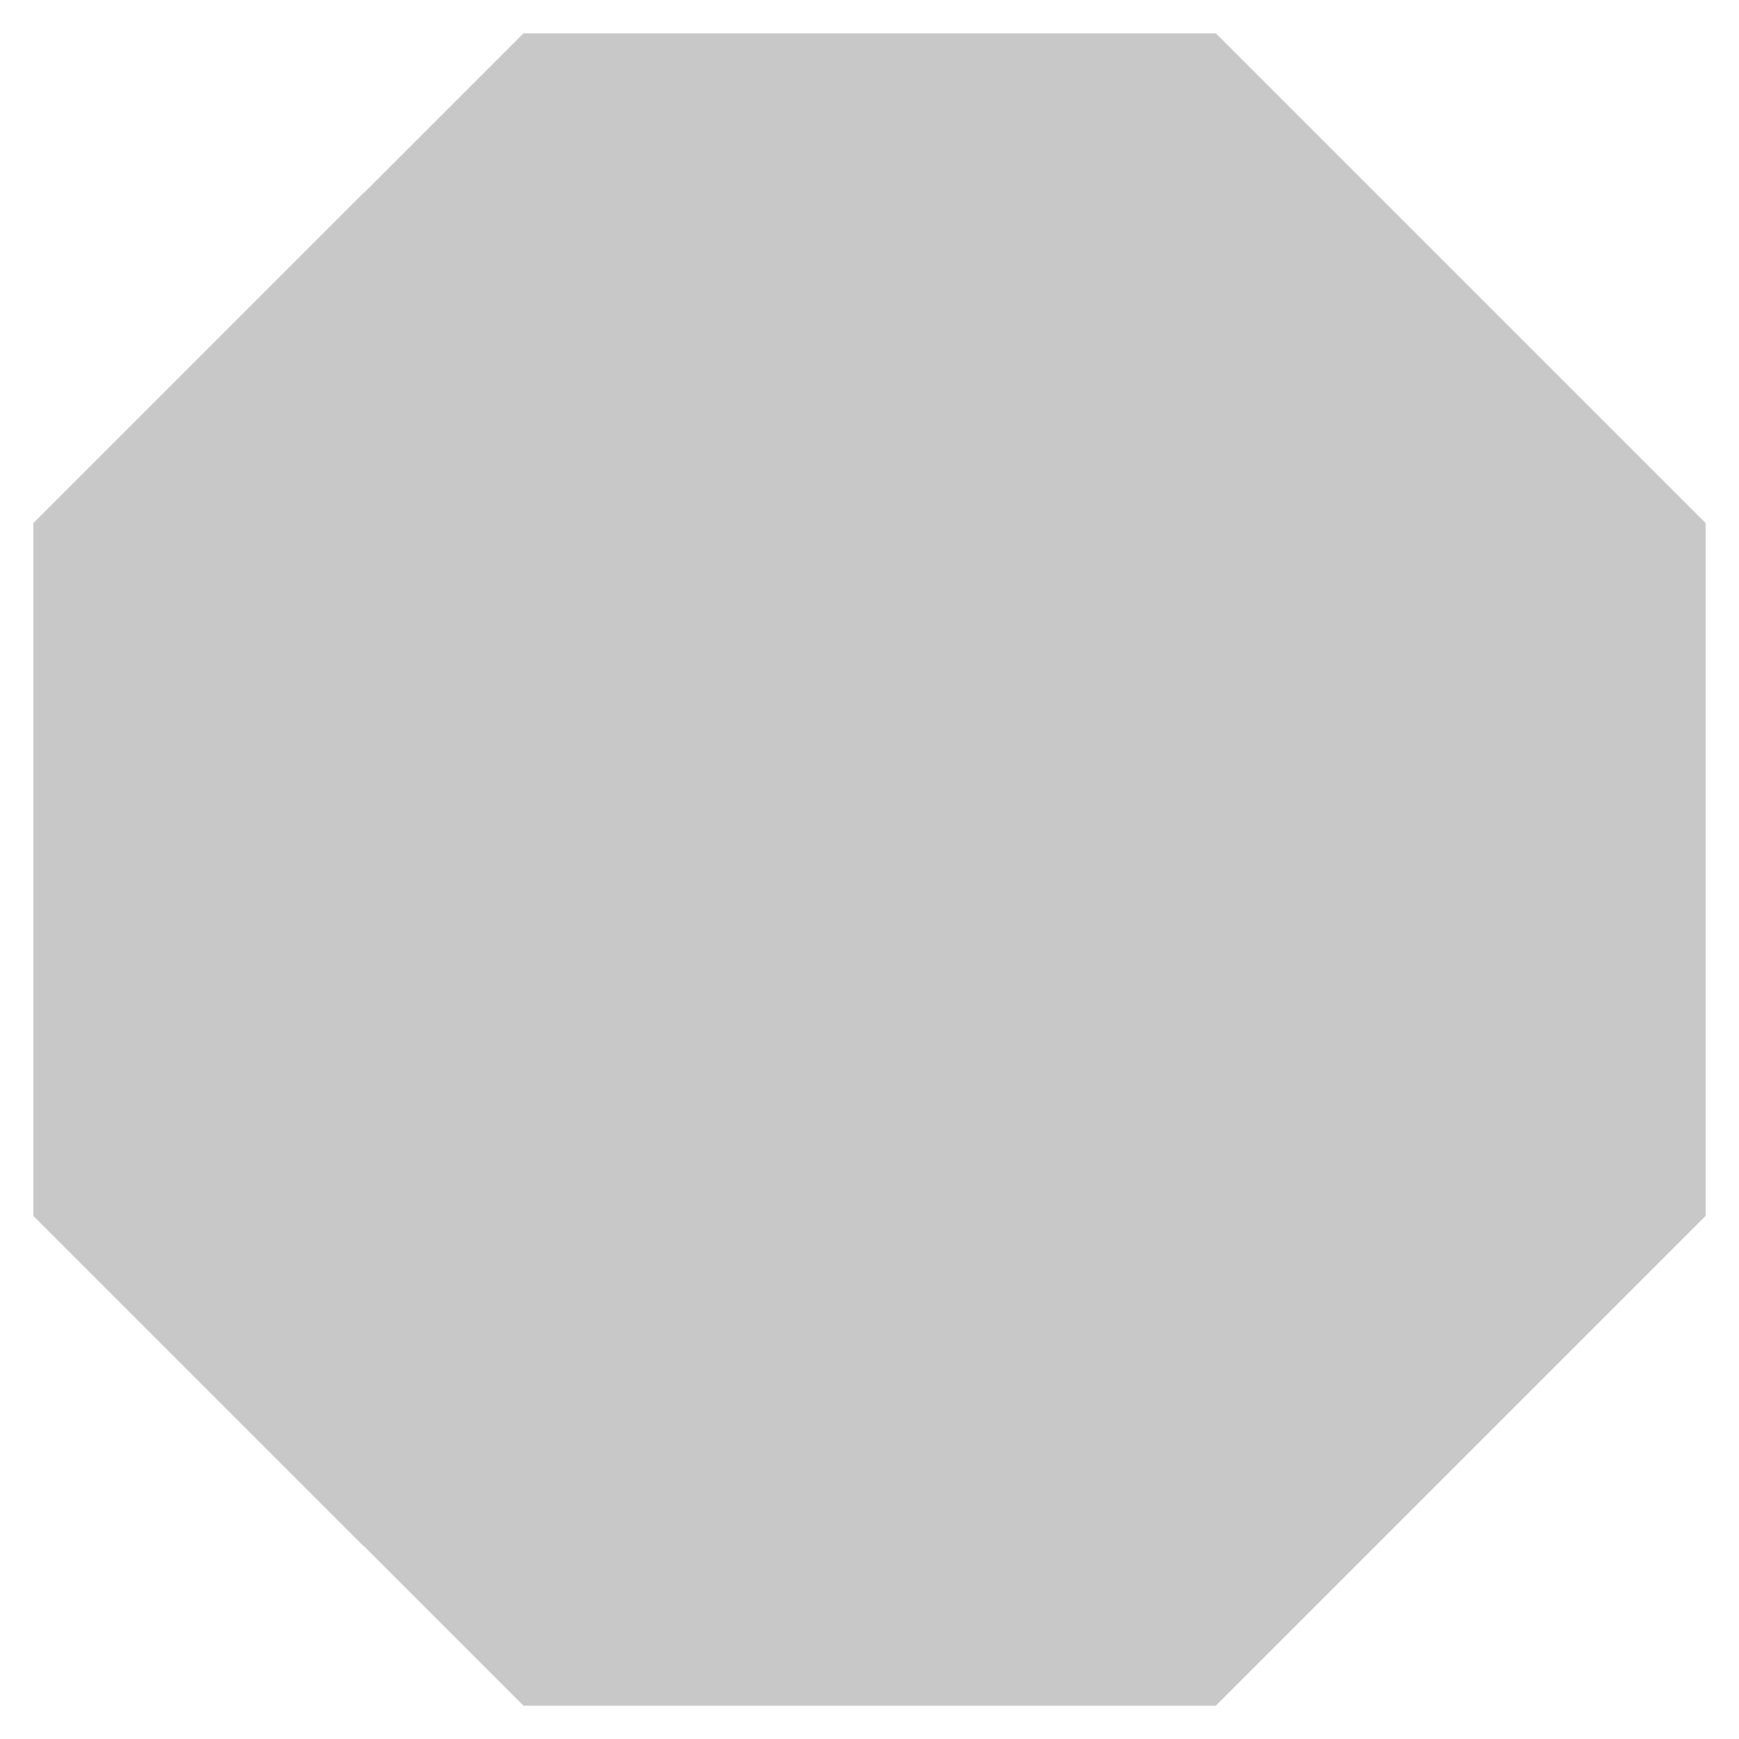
# Model space of a CAD drawing. Header units: millimetres. Extents: x -300 to 300, y 0 to 600.
import ezdxf

# ---------------------------------------------------------------- set-up
doc = ezdxf.new("R2010")
doc.units = ezdxf.units.MM
doc.layers.add('CH-Signale', color=7, linetype='Continuous')

msp = doc.modelspace()

# ---------------------------------------------------------------- hatches: boundary and pattern name
at = {"layer": 'CH-Signale', "true_color": 0xffffff}
h = msp.add_hatch(color=7, dxfattribs=at)
h.paths.add_polyline_path([(-114.61, 23.29), (114.61, 23.29), (276.71, 185.39), (276.71, 414.61), (114.61, 576.71), (-114.61, 576.71), (-276.71, 414.61), (-276.71, 185.39)], flags=16)
h.paths.add_polyline_path([(-124.24, 0), (124.28, 0), (300, 175.72), (300, 424.28), (124.28, 600), (-124.24, 600), (-300, 424.28), (-300, 175.72)])
at = {"layer": 'CH-Signale', "true_color": 0xff0000}
h = msp.add_hatch(color=1, dxfattribs=at)
h.dxf.hatch_style = 2
h.paths.add_polyline_path([(-114.61, 23.29), (114.61, 23.29), (276.71, 185.39), (276.71, 414.61), (114.61, 576.71), (-114.61, 576.71), (-276.71, 414.61), (-276.71, 185.39)])
at = {"layer": 'CH-Signale', "true_color": 0xffffff}
h = msp.add_hatch(color=7, dxfattribs=at)
h.paths.add_polyline_path([(-215.79, 217.9), (-215, 217.41), (-214.14, 216.96), (-213.27, 216.54), (-212.37, 216.13), (-211.46, 215.72), (-210.52, 215.34), (-209.58, 214.96), (-208.57, 214.62), (-206.53, 213.95), (-204.43, 213.31), (-202.21, 212.71), (-199.91, 212.14), (-198.71, 211.92), (-197.5, 211.69), (-196.3, 211.5), (-195.06, 211.31), (-192.54, 211.01), (-189.98, 210.79), (-187.31, 210.6), (-184.6, 210.49), (-181.81, 210.41), (-178.95, 210.37), (-177.45, 210.41), (-175.94, 210.45), (-174.48, 210.49), (-173.05, 210.6), (-171.62, 210.71), (-170.19, 210.86), (-168.79, 211.01), (-167.44, 211.24), (-166.09, 211.43), (-164.73, 211.69), (-163.41, 211.95), (-162.13, 212.29), (-160.86, 212.59), (-159.61, 212.97), (-158.37, 213.35), (-157.13, 213.76), (-155.93, 214.17), (-154.76, 214.62), (-153.59, 215.11), (-152.46, 215.64), (-151.34, 216.17), (-150.24, 216.77), (-149.15, 217.33), (-148.1, 217.97), (-147.08, 218.61), (-146.07, 219.29), (-145.05, 220.01), (-144.07, 220.72), (-143.13, 221.47), (-142.19, 222.26), (-141.29, 223.05), (-140.39, 223.92), (-139.52, 224.75), (-138.69, 225.61), (-137.87, 226.51), (-137.11, 227.46), (-136.36, 228.4), (-135.61, 229.34), (-134.93, 230.31), (-134.25, 231.33), (-133.61, 232.35), (-132.97, 233.36), (-132.41, 234.45), (-131.84, 235.51), (-131.32, 236.64), (-130.79, 237.76), (-130.34, 238.89), (-129.89, 240.06), (-129.44, 241.23), (-129.06, 242.43), (-128.68, 243.67), (-128.35, 244.91), (-128.04, 246.19), (-127.74, 247.47), (-127.48, 248.79), (-127.25, 250.11), (-127.07, 251.46), (-126.88, 252.82), (-126.73, 254.21), (-126.61, 255.64), (-126.54, 257.07), (-126.46, 258.54), (-126.43, 260), (-126.39, 261.51), (-126.39, 262.9), (-126.43, 264.25), (-126.5, 265.61), (-126.58, 266.93), (-126.69, 268.24), (-126.8, 269.52), (-126.99, 270.76), (-127.14, 272.01), (-127.37, 273.17), (-127.59, 274.38), (-127.86, 275.5), (-128.12, 276.63), (-128.46, 277.69), (-128.8, 278.78), (-129.14, 279.79), (-129.55, 280.81), (-129.96, 281.79), (-130.42, 282.73), (-130.87, 283.71), (-131.36, 284.65), (-131.84, 285.59), (-132.37, 286.49), (-132.9, 287.39), (-133.46, 288.3), (-134.03, 289.16), (-134.63, 290.03), (-135.23, 290.86), (-135.83, 291.68), (-136.47, 292.51), (-137.11, 293.3), (-137.79, 294.09), (-138.47, 294.85), (-139.86, 296.35), (-141.29, 297.82), (-142.83, 299.25), (-144.41, 300.64), (-146.07, 301.99), (-147.8, 303.35), (-149.6, 304.63), (-151.45, 305.87), (-153.37, 307.07), (-155.32, 308.32), (-157.28, 309.56), (-159.24, 310.76), (-161.23, 311.97), (-163.26, 313.21), (-165.3, 314.41), (-167.36, 315.65), (-168.87, 316.59), (-170.34, 317.5), (-171.77, 318.36), (-173.12, 319.27), (-174.44, 320.13), (-175.68, 321), (-176.88, 321.82), (-177.98, 322.69), (-179.14, 323.52), (-180.2, 324.31), (-181.21, 325.13), (-182.15, 325.92), (-183.02, 326.72), (-183.81, 327.54), (-184.52, 328.33), (-185.2, 329.2), (-185.91, 329.95), (-186.55, 330.74), (-187.16, 331.53), (-187.72, 332.4), (-188.21, 333.22), (-188.62, 334.13), (-189, 335.03), (-189.3, 335.97), (-189.56, 336.84), (-189.79, 337.74), (-190.02, 338.72), (-190.17, 339.7), (-190.32, 340.71), (-190.43, 341.77), (-190.47, 342.86), (-190.51, 343.99), (-190.47, 345.27), (-190.39, 346.47), (-190.28, 347.67), (-190.09, 348.88), (-189.87, 350.01), (-189.6, 351.14), (-189.26, 352.26), (-188.89, 353.32), (-188.47, 354.37), (-187.98, 355.39), (-187.46, 356.37), (-186.86, 357.31), (-186.22, 358.21), (-185.54, 359.11), (-184.79, 359.98), (-184, 360.77), (-183.17, 361.56), (-182.3, 362.27), (-181.4, 362.99), (-180.42, 363.59), (-179.44, 364.19), (-178.39, 364.72), (-177.34, 365.21), (-176.21, 365.66), (-175.04, 366.04), (-173.84, 366.37), (-172.6, 366.64), (-171.28, 366.9), (-169.96, 367.09), (-168.57, 367.2), (-167.18, 367.28), (-165.67, 367.31), (-163.45, 367.28), (-161.23, 367.16), (-159.05, 366.98), (-156.9, 366.75), (-154.8, 366.41), (-152.77, 366.04), (-151.75, 365.81), (-150.77, 365.58), (-149.79, 365.32), (-148.81, 365.06), (-146.97, 364.38), (-145.16, 363.74), (-143.43, 363.06), (-141.74, 362.39), (-140.12, 361.71), (-138.54, 360.99), (-137.04, 360.28), (-135.57, 359.53), (-134.82, 383.61), (-136.06, 384.1), (-137.45, 384.59), (-138.96, 385.07), (-140.57, 385.6), (-142.31, 386.13), (-144.11, 386.62), (-146.07, 387.14), (-148.1, 387.6), (-150.28, 388.05), (-152.58, 388.46), (-154.91, 388.8), (-157.32, 389.06), (-159.8, 389.29), (-162.32, 389.48), (-164.96, 389.59), (-167.63, 389.63), (-168.87, 389.59), (-170.11, 389.55), (-171.35, 389.51), (-172.6, 389.44), (-173.8, 389.33), (-175, 389.21), (-176.21, 389.06), (-177.41, 388.91), (-178.58, 388.72), (-179.74, 388.5), (-180.91, 388.27), (-182.08, 388.05), (-184.37, 387.48), (-186.63, 386.88), (-187.76, 386.47), (-188.89, 386.05), (-189.98, 385.64), (-191.03, 385.19), (-192.09, 384.7), (-193.14, 384.21), (-194.16, 383.68), (-195.13, 383.12), (-196.11, 382.55), (-197.09, 381.99), (-198.07, 381.39), (-198.97, 380.75), (-199.91, 380.11), (-200.82, 379.47), (-201.68, 378.79), (-202.55, 378.08), (-203.41, 377.32), (-204.24, 376.53), (-205.03, 375.74), (-205.82, 374.92), (-206.57, 374.09), (-207.32, 373.22), (-208.04, 372.36), (-208.72, 371.49), (-209.39, 370.55), (-210.03, 369.61), (-210.64, 368.67), (-211.24, 367.69), (-211.8, 366.68), (-212.37, 365.66), (-212.89, 364.61), (-213.38, 363.55), (-213.87, 362.46), (-214.32, 361.37), (-214.77, 360.24), (-215.15, 359.07), (-215.53, 357.91), (-215.87, 356.74), (-216.17, 355.54), (-216.43, 354.3), (-216.69, 353.05), (-216.88, 351.77), (-217.07, 350.5), (-217.22, 349.18), (-217.33, 347.86), (-217.41, 346.51), (-217.48, 345.15), (-217.48, 343.72), (-217.48, 342.29), (-217.45, 340.9), (-217.37, 339.51), (-217.3, 338.19), (-217.22, 336.87), (-217.07, 335.6), (-216.92, 334.35), (-216.73, 333.15), (-216.54, 331.95), (-216.32, 330.82), (-216.05, 329.69), (-215.79, 328.56), (-215.45, 327.51), (-215.11, 326.45), (-214.77, 325.44), (-214.36, 324.42), (-213.95, 323.44), (-213.53, 322.46), (-213.08, 321.52), (-212.59, 320.58), (-212.14, 319.64), (-211.61, 318.74), (-211.13, 317.84), (-210.56, 316.97), (-210.03, 316.1), (-209.47, 315.28), (-208.87, 314.45), (-208.27, 313.62), (-207.66, 312.87), (-207.02, 312.08), (-206.38, 311.36), (-205.71, 310.65), (-204.31, 309.14), (-202.88, 307.71), (-202.13, 307.04), (-201.38, 306.32), (-200.63, 305.64), (-199.84, 305), (-199.05, 304.33), (-198.22, 303.69), (-197.39, 303.09), (-196.53, 302.45), (-195.66, 301.84), (-194.76, 301.24), (-193.85, 300.68), (-192.91, 300.11), (-191.11, 298.87), (-189.23, 297.67), (-187.31, 296.43), (-185.35, 295.18), (-183.36, 293.94), (-181.36, 292.66), (-179.33, 291.38), (-177.26, 290.07), (-175.57, 289.05), (-173.95, 288), (-172.41, 286.98), (-170.94, 286), (-169.51, 285.02), (-168.19, 284.08), (-166.91, 283.18), (-165.67, 282.32), (-164.54, 281.37), (-163.45, 280.43), (-162.47, 279.49), (-161.5, 278.59), (-160.59, 277.65), (-159.76, 276.78), (-158.97, 275.88), (-158.22, 275.02), (-157.62, 274.19), (-157.02, 273.28), (-156.45, 272.38), (-155.93, 271.48), (-155.44, 270.58), (-155.02, 269.64), (-154.65, 268.69), (-154.35, 267.75), (-154.12, 266.74), (-153.89, 265.68), (-153.74, 264.63), (-153.59, 263.58), (-153.52, 262.45), (-153.44, 261.36), (-153.41, 260.19), (-153.41, 258.99), (-153.44, 257.48), (-153.52, 256.05), (-153.67, 254.66), (-153.89, 253.3), (-154.16, 251.99), (-154.5, 250.67), (-154.91, 249.43), (-155.36, 248.23), (-155.89, 247.06), (-156.45, 245.93), (-157.09, 244.84), (-157.77, 243.79), (-158.52, 242.77), (-159.31, 241.79), (-160.18, 240.85), (-161.12, 239.91), (-162.1, 239.04), (-163.08, 238.25), (-164.13, 237.5), (-165.22, 236.79), (-166.35, 236.15), (-167.52, 235.54), (-168.72, 234.98), (-169.92, 234.49), (-171.2, 234.08), (-172.52, 233.7), (-173.87, 233.4), (-175.23, 233.14), (-176.66, 232.91), (-178.09, 232.76), (-179.59, 232.69), (-181.1, 232.65), (-182.38, 232.69), (-183.62, 232.72), (-184.86, 232.8), (-186.1, 232.87), (-187.31, 233.02), (-188.51, 233.17), (-189.72, 233.36), (-190.92, 233.59), (-192.09, 233.85), (-193.25, 234.12), (-194.42, 234.42), (-195.59, 234.75), (-196.71, 235.13), (-197.88, 235.54), (-199.01, 235.96), (-200.14, 236.41), (-202.36, 237.28), (-204.43, 238.14), (-206.42, 239.04), (-208.3, 239.98), (-210.11, 240.89), (-211.76, 241.83), (-213.35, 242.73), (-214.85, 243.67)])
h.paths.add_polyline_path([(-84.7, 212.37), (-58.7, 212.37), (-58.7, 365.06), (-20.85, 365.06), (-20.85, 387.37), (-122.78, 387.37), (-122.78, 365.06), (-84.7, 365.06)])
h.paths.add_polyline_path([(11.63, 249.69), (11.02, 250.86), (10.46, 252.03), (9.9, 253.19), (9.37, 254.43), (8.84, 255.68), (8.32, 256.95), (7.86, 258.23), (7.37, 259.59), (6.96, 260.91), (6.51, 262.3), (6.1, 263.69), (5.72, 265.12), (5.38, 266.59), (5, 268.05), (4.7, 269.56), (4.36, 271.1), (4.1, 272.68), (3.84, 274.26), (3.57, 275.84), (3.35, 277.5), (3.12, 279.15), (2.93, 280.85), (2.75, 282.54), (2.6, 284.31), (2.45, 286.04), (2.33, 287.85), (2.22, 289.65), (2.14, 291.5), (2.03, 295.26), (1.99, 299.1), (2.03, 301.47), (2.03, 303.8), (2.11, 306.1), (2.18, 308.32), (2.3, 310.5), (2.41, 312.64), (2.56, 314.75), (2.75, 316.78), (2.93, 318.78), (3.2, 320.73), (3.42, 322.61), (3.73, 324.5), (4.03, 326.3), (4.36, 328.07), (4.74, 329.76), (5.12, 331.46), (5.49, 333.07), (5.87, 334.65), (6.28, 336.23), (6.7, 337.74), (7.15, 339.24), (7.6, 340.67), (8.09, 342.07), (8.58, 343.46), (9.11, 344.78), (9.63, 346.09), (10.2, 347.33), (10.8, 348.54), (11.36, 349.71), (12, 350.87), (12.64, 351.96), (13.32, 353.02), (13.96, 353.99), (14.6, 354.94), (15.28, 355.84), (15.99, 356.7), (16.67, 357.57), (17.38, 358.4), (18.14, 359.19), (18.89, 359.94), (19.64, 360.65), (20.43, 361.33), (21.22, 362.01), (22.01, 362.65), (22.84, 363.21), (23.67, 363.78), (24.53, 364.3), (25.36, 364.79), (26.23, 365.21), (27.13, 365.58), (27.99, 365.96), (28.9, 366.3), (29.8, 366.6), (30.7, 366.9), (31.61, 367.16), (32.55, 367.39), (33.45, 367.62), (34.39, 367.8), (35.33, 367.95), (36.27, 368.07), (37.21, 368.18), (38.15, 368.26), (39.09, 368.29), (40.07, 368.29), (41.16, 368.29), (42.29, 368.22), (43.38, 368.14), (44.44, 368.03), (45.49, 367.84), (46.54, 367.65), (47.56, 367.43), (48.58, 367.16), (49.55, 366.86), (50.53, 366.52), (51.47, 366.15), (52.41, 365.77), (53.32, 365.32), (54.26, 364.83), (55.12, 364.34), (55.99, 363.78), (56.85, 363.21), (57.68, 362.57), (58.51, 361.93), (59.34, 361.26), (60.13, 360.5), (60.88, 359.75), (61.63, 358.96), (62.39, 358.13), (63.14, 357.27), (63.82, 356.37), (64.53, 355.42), (65.21, 354.48), (65.88, 353.47), (66.52, 352.41), (67.16, 351.36), (67.77, 350.23), (68.37, 349.1), (68.9, 347.94), (69.46, 346.73), (69.99, 345.53), (70.48, 344.29), (70.96, 343.01), (71.42, 341.69), (71.87, 340.37), (72.32, 339.02), (72.73, 337.66), (73.11, 336.23), (73.49, 334.8), (73.86, 333.38), (74.2, 331.87), (74.54, 330.36), (74.84, 328.86), (75.1, 327.28), (75.37, 325.7), (75.63, 324.08), (75.86, 322.46), (76.04, 320.81), (76.27, 319.11), (76.42, 317.38), (76.57, 315.65), (76.83, 312.12), (77.02, 308.47), (77.14, 304.7), (77.17, 300.87), (77.17, 298.49), (77.14, 296.16), (77.06, 293.87), (76.98, 291.65), (76.91, 289.46), (76.76, 287.32), (76.61, 285.21), (76.46, 283.18), (76.27, 281.19), (76.04, 279.23), (75.82, 277.35), (75.55, 275.47), (75.29, 273.66), (74.99, 271.89), (74.65, 270.2), (74.31, 268.54), (73.9, 266.89), (73.45, 265.31), (73.03, 263.73), (72.58, 262.22), (72.09, 260.76), (71.64, 259.29), (71.15, 257.9), (70.66, 256.54), (70.14, 255.22), (69.61, 253.94), (69.05, 252.7), (68.48, 251.54), (67.92, 250.37), (67.31, 249.28), (66.71, 248.23), (66.11, 247.21), (65.4, 246.19), (64.72, 245.22), (64, 244.27), (63.29, 243.37), (62.57, 242.47), (61.82, 241.64), (61.07, 240.85), (60.32, 240.1), (59.53, 239.38), (58.74, 238.67), (57.95, 238.03), (57.16, 237.43), (56.33, 236.86), (55.5, 236.34), (54.67, 235.88), (53.81, 235.43), (52.94, 234.98), (52.08, 234.53), (51.17, 234.15), (50.27, 233.78), (49.37, 233.44), (48.46, 233.14), (47.56, 232.84), (46.66, 232.61), (45.72, 232.38), (44.78, 232.2), (43.84, 232.05), (42.89, 231.9), (41.95, 231.82), (41.01, 231.74), (40.07, 231.67), (39.13, 231.67), (38, 231.67), (36.87, 231.74), (35.78, 231.82), (34.73, 231.97), (33.68, 232.12), (32.62, 232.31), (31.61, 232.53), (30.63, 232.8), (29.61, 233.1), (28.67, 233.44), (27.69, 233.78), (26.75, 234.19), (25.85, 234.64), (24.95, 235.13), (24.08, 235.62), (23.22, 236.18), (22.35, 236.75), (21.52, 237.39), (20.69, 238.03), (19.9, 238.71), (19.11, 239.42), (18.36, 240.17), (17.61, 240.96), (16.89, 241.83), (16.18, 242.66), (15.46, 243.56), (14.79, 244.5), (14.11, 245.48), (13.47, 246.49), (12.83, 247.51), (12.23, 248.6)], flags=16)
h.paths.add_polyline_path([(-6.43, 232.91), (-5.34, 231.52), (-4.21, 230.2), (-3.09, 228.88), (-1.92, 227.64), (-0.71, 226.44), (0.49, 225.27), (1.73, 224.18), (3.01, 223.13), (4.29, 222.07), (5.61, 221.1), (6.96, 220.16), (8.32, 219.29), (9.71, 218.42), (11.14, 217.6), (12.57, 216.84), (14.03, 216.13), (15.5, 215.41), (16.97, 214.74), (18.44, 214.1), (19.94, 213.53), (21.49, 213.01), (22.99, 212.55), (24.53, 212.14), (26.11, 211.76), (27.69, 211.43), (29.27, 211.16), (30.89, 210.9), (32.51, 210.71), (34.13, 210.56), (35.78, 210.45), (37.44, 210.41), (39.13, 210.37), (40.86, 210.41), (42.59, 210.45), (44.32, 210.56), (46.02, 210.71), (47.71, 210.9), (49.37, 211.13), (51.02, 211.39), (52.68, 211.73), (54.3, 212.1), (55.88, 212.48), (57.46, 212.93), (59.04, 213.42), (60.58, 213.98), (62.12, 214.55), (63.63, 215.19), (65.13, 215.87), (66.6, 216.58), (68.07, 217.37), (69.46, 218.16), (70.89, 219.03), (72.24, 219.93), (73.6, 220.83), (74.88, 221.81), (76.19, 222.86), (77.44, 223.92), (78.68, 225.05), (79.92, 226.18), (81.09, 227.38), (82.25, 228.62), (83.42, 229.94), (84.55, 231.26), (85.64, 232.65), (86.69, 234.04), (87.75, 235.47), (88.76, 236.97), (89.74, 238.52), (90.68, 240.1), (91.62, 241.75), (92.52, 243.45), (93.39, 245.18), (94.22, 246.98), (95.05, 248.83), (95.84, 250.71), (96.59, 252.63), (97.3, 254.58), (98.02, 256.62), (98.7, 258.65), (99.34, 260.76), (99.9, 262.9), (100.46, 265.08), (100.95, 267.34), (101.44, 269.64), (101.86, 271.97), (102.27, 274.38), (102.61, 276.82), (102.95, 279.31), (103.21, 281.83), (103.47, 284.42), (103.7, 287.06), (103.85, 289.73), (104, 292.44), (104.08, 295.22), (104.15, 298.01), (104.19, 300.87), (104.15, 303.61), (104.08, 306.32), (104, 308.96), (103.85, 311.59), (103.7, 314.15), (103.47, 316.67), (103.21, 319.15), (102.95, 321.56), (102.61, 323.97), (102.27, 326.3), (101.86, 328.6), (101.44, 330.85), (100.95, 333.07), (100.46, 335.26), (99.9, 337.36), (99.34, 339.47), (98.7, 341.5), (98.02, 343.53), (97.3, 345.49), (96.59, 347.41), (95.84, 349.29), (95.05, 351.14), (94.22, 352.94), (93.39, 354.71), (92.52, 356.4), (91.62, 358.1), (90.68, 359.71), (89.74, 361.33), (88.76, 362.87), (87.75, 364.42), (86.69, 365.88), (85.64, 367.31), (84.55, 368.67), (83.42, 369.95), (82.25, 371.23), (81.09, 372.47), (79.92, 373.67), (78.72, 374.84), (77.47, 375.93), (76.23, 377.02), (74.95, 378.04), (73.64, 379.05), (72.32, 379.99), (70.96, 380.9), (69.61, 381.76), (68.22, 382.59), (66.83, 383.38), (65.4, 384.1), (63.89, 384.77), (62.39, 385.41), (60.84, 386.02), (59.34, 386.54), (57.8, 387.03), (56.21, 387.48), (54.67, 387.9), (53.09, 388.27), (51.51, 388.57), (49.89, 388.87), (48.28, 389.1), (46.66, 389.29), (45.04, 389.44), (43.38, 389.51), (41.73, 389.59), (40.07, 389.63), (38.3, 389.59), (36.57, 389.51), (34.88, 389.44), (33.19, 389.29), (31.53, 389.1), (29.88, 388.87), (28.22, 388.57), (26.64, 388.27), (25.02, 387.9), (23.44, 387.48), (21.9, 387.03), (20.32, 386.54), (18.81, 386.02), (17.27, 385.41), (15.77, 384.77), (14.26, 384.1), (12.79, 383.38), (11.33, 382.59), (9.9, 381.8), (8.5, 380.94), (7.11, 380.07), (5.76, 379.13), (4.44, 378.15), (3.12, 377.14), (1.84, 376.08), (0.56, 374.99), (-0.68, 373.86), (-1.88, 372.66), (-3.05, 371.45), (-4.21, 370.17), (-5.34, 368.9), (-6.43, 367.54), (-7.49, 366.11), (-8.54, 364.61), (-9.56, 363.1), (-10.54, 361.52), (-11.48, 359.9), (-12.38, 358.25), (-13.28, 356.55), (-14.15, 354.78), (-14.98, 352.98), (-15.77, 351.14), (-16.56, 349.25), (-17.27, 347.33), (-17.99, 345.38), (-18.66, 343.35), (-19.3, 341.31), (-19.9, 339.21), (-20.51, 337.06), (-21.11, 334.88), (-21.64, 332.62), (-22.12, 330.33), (-22.58, 327.99), (-22.99, 325.59), (-23.37, 323.14), (-23.71, 320.66), (-24.01, 318.14), (-24.27, 315.54), (-24.5, 312.91), (-24.65, 310.23), (-24.8, 307.53), (-24.87, 304.78), (-24.95, 301.96), (-24.95, 299.1), (-24.95, 296.35), (-24.87, 293.64), (-24.8, 291.01), (-24.65, 288.37), (-24.5, 285.81), (-24.27, 283.29), (-24.01, 280.81), (-23.71, 278.4), (-23.37, 275.99), (-22.99, 273.66), (-22.58, 271.37), (-22.12, 269.11), (-21.64, 266.89), (-21.11, 264.71), (-20.51, 262.6), (-19.9, 260.49), (-19.3, 258.46), (-18.66, 256.43), (-17.99, 254.47), (-17.27, 252.55), (-16.56, 250.67), (-15.77, 248.83), (-14.98, 247.02), (-14.15, 245.29), (-13.28, 243.6), (-12.38, 241.9), (-11.48, 240.29), (-10.54, 238.74), (-9.56, 237.2), (-8.54, 235.73), (-7.49, 234.3)])
h.paths.add_polyline_path([(148.06, 304.63), (148.06, 366.04), (159.88, 366.04), (161.8, 366), (163.64, 365.92), (165.41, 365.77), (167.14, 365.58), (168.83, 365.32), (170.41, 365.02), (171.99, 364.64), (173.46, 364.19), (174.89, 363.7), (176.28, 363.18), (177.56, 362.57), (178.84, 361.93), (180.05, 361.22), (181.17, 360.47), (182.27, 359.64), (183.28, 358.77), (183.73, 358.28), (184.18, 357.8), (184.64, 357.31), (185.05, 356.74), (185.46, 356.21), (185.88, 355.65), (186.25, 355.05), (186.59, 354.45), (186.97, 353.84), (187.31, 353.2), (187.61, 352.56), (187.95, 351.89), (188.51, 350.5), (189, 349.03), (189.49, 347.52), (189.87, 345.9), (190.2, 344.25), (190.47, 342.52), (190.69, 340.71), (190.84, 338.87), (190.96, 336.95), (190.96, 334.96), (190.96, 333.15), (190.84, 331.38), (190.73, 329.73), (190.51, 328.07), (190.28, 326.49), (189.94, 324.98), (189.6, 323.52), (189.15, 322.09), (188.7, 320.73), (188.13, 319.45), (187.57, 318.17), (186.89, 316.97), (186.22, 315.8), (185.43, 314.71), (184.64, 313.66), (183.77, 312.64), (183.28, 312.15), (182.83, 311.7), (182.3, 311.25), (181.81, 310.8), (181.25, 310.35), (180.72, 309.97), (180.12, 309.56), (179.56, 309.18), (178.92, 308.8), (178.31, 308.47), (177.64, 308.13), (177, 307.79), (176.32, 307.49), (175.61, 307.19), (174.89, 306.92), (174.14, 306.66), (173.39, 306.4), (172.6, 306.17), (171.8, 305.98), (170.98, 305.76), (169.28, 305.42), (167.52, 305.15), (165.67, 304.89), (163.75, 304.74), (161.72, 304.67), (159.65, 304.63)], flags=16)
h.paths.add_polyline_path([(122.06, 212.37), (148.06, 212.37), (148.06, 283.33), (163.75, 283.33), (165.37, 283.33), (166.99, 283.37), (168.57, 283.44), (170.15, 283.52), (171.69, 283.63), (173.2, 283.78), (174.7, 283.97), (176.17, 284.16), (177.6, 284.38), (179.03, 284.65), (180.42, 284.91), (181.78, 285.21), (183.13, 285.55), (184.45, 285.93), (185.76, 286.3), (187.04, 286.72), (188.29, 287.17), (189.49, 287.66), (190.69, 288.15), (191.86, 288.67), (193.03, 289.2), (194.12, 289.8), (195.25, 290.41), (196.3, 291.04), (197.35, 291.68), (198.37, 292.4), (199.39, 293.11), (200.33, 293.83), (201.27, 294.62), (202.21, 295.41), (203.11, 296.24), (203.98, 297.1), (204.8, 297.97), (205.59, 298.83), (206.35, 299.74), (207.1, 300.68), (207.85, 301.62), (208.53, 302.6), (209.21, 303.57), (209.85, 304.63), (210.45, 305.64), (211.05, 306.74), (211.61, 307.83), (212.18, 308.92), (212.67, 310.05), (213.16, 311.21), (213.65, 312.42), (214.06, 313.62), (214.47, 314.83), (214.89, 316.07), (215.23, 317.35), (215.57, 318.66), (215.87, 319.98), (216.13, 321.3), (216.39, 322.69), (216.62, 324.08), (216.84, 325.47), (216.99, 326.9), (217.15, 328.37), (217.26, 329.84), (217.37, 331.34), (217.45, 332.85), (217.48, 334.39), (217.48, 335.97), (217.48, 337.51), (217.45, 339.06), (217.37, 340.56), (217.26, 342.07), (217.15, 343.53), (216.99, 345), (216.81, 346.39), (216.62, 347.82), (216.39, 349.18), (216.13, 350.53), (215.87, 351.85), (215.57, 353.17), (215.23, 354.45), (214.85, 355.69), (214.47, 356.93), (214.06, 358.17), (213.61, 359.34), (213.12, 360.5), (212.63, 361.63), (212.1, 362.76), (211.58, 363.85), (210.97, 364.91), (210.37, 365.96), (209.73, 366.98), (209.09, 367.99), (208.42, 368.97), (207.7, 369.91), (206.95, 370.85), (206.2, 371.75), (205.41, 372.62), (204.58, 373.49), (203.75, 374.31), (202.88, 375.14), (201.98, 375.93), (201.08, 376.65), (200.14, 377.4), (199.2, 378.11), (198.22, 378.79), (197.24, 379.43), (196.22, 380.07), (195.21, 380.63), (194.16, 381.24), (193.1, 381.76), (192.01, 382.29), (190.92, 382.78), (189.79, 383.27), (188.66, 383.72), (187.5, 384.13), (186.33, 384.51), (185.12, 384.89), (183.92, 385.23), (182.68, 385.53), (181.4, 385.83), (180.16, 386.09), (178.84, 386.32), (177.52, 386.54), (176.21, 386.73), (174.85, 386.88), (173.5, 387.03), (172.11, 387.14), (170.71, 387.22), (169.28, 387.29), (167.85, 387.33), (166.39, 387.37), (122.06, 387.37)])

doc.saveas('drawing.dxf')
